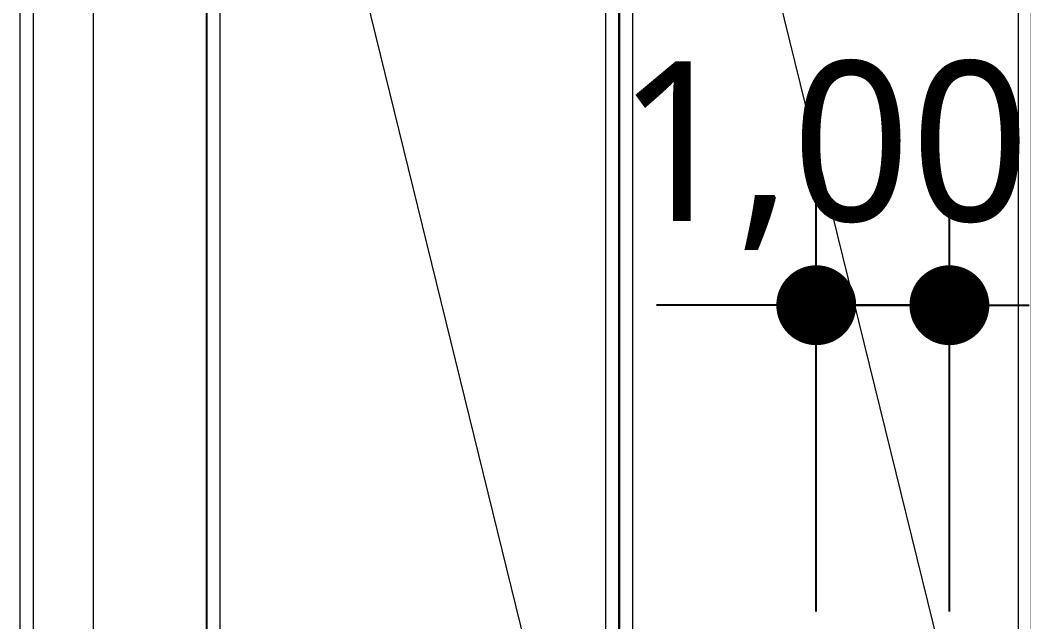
# Model space of a CAD drawing. Header units: millimetres. Extents: x 4739419 to 5837985, y 2291271 to 3446271.
# Drawn here: x 4931562 to 4939102, y 2416764 to 2421284 of the extents above; entities that cross this region are included whole.
import ezdxf

# ---------------------------------------------------------------- set-up
doc = ezdxf.new("R2010")
doc.units = ezdxf.units.MM
doc.layers.get('0').update_dxf_attribs({"color": 255})
for name, color, linetype, lineweight in [('A-DIMS', 9, 'Continuous', 25), ('XR-평면도$0$A-CNTL', 9, 'Continuous', 15), ('XR-평면도$0$A-ELEV-LIN3', 9, 'Continuous', 18)]:
    doc.layers.add(name, color=color, linetype=linetype, lineweight=lineweight)
doc.layers.add('XR-평면도$0$Parking_화물', color=9, linetype='Continuous')
doc.styles.add('맑은고딕', font='malgun.ttf')

# ---------------------------------------------------------------- blocks, each defined once
blk = doc.blocks.new('XR-평면도$0$중심선(210216)')
at = {"layer": 'XR-평면도$0$A-CNTL', "ltscale": 300}
blk.add_lwpolyline([(66000, 206000), (66000, -10000)], dxfattribs=at)
blk = doc.blocks.new('XR-평면도$0$주차구획_1')
at = {"layer": 'XR-평면도$0$A-ELEV-LIN3'}
blk.add_line((-5900, 1450), (5900, -1450), dxfattribs=at)
blk.add_lwpolyline([(-5900, 1450), (5900, 1450), (5900, -1450), (-5900, -1450)], close=True, dxfattribs=at)
at = {"layer": 'XR-평면도$0$Parking_화물'}
blk.add_lwpolyline([(-6000, 1550), (6000, 1550), (6000, -1550), (-6000, -1550)], close=True, dxfattribs=at)
blk = doc.blocks.new('XR-평면도$0$화물주차구획_1F(210411)')
at = {"xscale": -1}
for p in [(12150544, 770213.4), (12150544, 767113.4)]:
    blk.add_blockref('XR-평면도$0$주차구획_1', p, dxfattribs=at)
blk = doc.blocks.new('_CIDOT')
at = {"color": 0, "linetype": 'ByBlock'}
blk.add_line((2, 0), (-1, 0), dxfattribs=at)
at = {"color": 0, "linetype": 'ByBlock', "const_width": 0.5}
blk.add_lwpolyline([(-0.25, 0, 1), (0.25, 0, 1)], format="xyb", close=True, dxfattribs=at)

msp = doc.modelspace()

# ---------------------------------------------------------------- linework, layer by layer
at = {"layer": 'A-DIMS'}
for p, q in [((4937542.2, 2416842.4), (4937542.2, 2419942.2)), ((4938542.2, 2416842.4), (4938542.2, 2419942.2)), ((4936942.2, 2419142.2), (4936342.2, 2419142.2)), ((4937542.2, 2419142.2), (4938542.2, 2419142.2))]:
    msp.add_line(p, q, dxfattribs=at)
at = {"layer": 'XR-평면도$0$A-ELEV-LIN3'}
for points in [[(5001611.8, 2425791.2), (5001611.8, 2427291.2), (5000011.8, 2427291.2), (5000011.8, 2426391.2), (4987761.8, 2426391.2), (4987761.8, 2426991.2), (4986461.8, 2426991.2), (4986461.8, 2425291.2), (4987561.8, 2425291.2), (4987561.8, 2413991.2), (4931661.8, 2413991.2), (4931661.8, 2425291.2), (4932761.8, 2425291.2), (4932761.8, 2426991.2), (4931461.8, 2426991.2), (4931461.8, 2426391.2), (4921761.8, 2426391.2), (4921761.8, 2426991.2), (4920461.8, 2426991.2), (4920461.8, 2425291.2), (4921561.8, 2425291.2), (4921561.8, 2413991.2), (4881111.8, 2413991.2)], [(5001611.8, 2425791.2), (5001611.8, 2427291.2), (5000011.8, 2427291.2), (5000011.8, 2426391.2), (4987761.8, 2426391.2), (4987761.8, 2426991.2), (4986461.8, 2426991.2), (4986461.8, 2425291.2), (4987561.8, 2425291.2), (4987561.8, 2413991.2), (4931661.8, 2413991.2), (4931661.8, 2425291.2), (4932761.8, 2425291.2), (4932761.8, 2426991.2), (4931461.8, 2426991.2), (4931461.8, 2426391.2), (4921761.8, 2426391.2), (4921761.8, 2426991.2), (4920461.8, 2426991.2), (4920461.8, 2425291.2), (4921561.8, 2425291.2), (4921561.8, 2413991.2), (4881111.8, 2413991.2)], [(5001611.8, 2425791.2), (5001611.8, 2427291.2), (5000011.8, 2427291.2), (5000011.8, 2426391.2), (4987761.8, 2426391.2), (4987761.8, 2426991.2), (4986461.8, 2426991.2), (4986461.8, 2425291.2), (4987561.8, 2425291.2), (4987561.8, 2413991.2), (4931661.8, 2413991.2), (4931661.8, 2425291.2), (4932761.8, 2425291.2), (4932761.8, 2426991.2), (4931461.8, 2426991.2), (4931461.8, 2426391.2), (4921761.8, 2426391.2), (4921761.8, 2426991.2), (4920461.8, 2426991.2), (4920461.8, 2425291.2), (4921561.8, 2425291.2), (4921561.8, 2413991.2), (4881111.8, 2413991.2)], [(5001511.8, 2425791.2), (5001511.8, 2427191.2), (5000111.8, 2427191.2), (5000111.8, 2426291.2), (4987661.8, 2426291.2), (4987661.8, 2426891.2), (4986561.8, 2426891.2), (4986561.8, 2425391.2), (4987661.8, 2425391.2), (4987661.8, 2413891.2), (4931561.8, 2413891.2), (4931561.8, 2425391.2), (4932661.8, 2425391.2), (4932661.8, 2426891.2), (4931561.8, 2426891.2), (4931561.8, 2426291.2), (4921661.8, 2426291.2)], [(5001511.8, 2425791.2), (5001511.8, 2427191.2), (5000111.8, 2427191.2), (5000111.8, 2426291.2), (4987661.8, 2426291.2), (4987661.8, 2426891.2), (4986561.8, 2426891.2), (4986561.8, 2425391.2), (4987661.8, 2425391.2), (4987661.8, 2413891.2), (4931561.8, 2413891.2), (4931561.8, 2425391.2), (4932661.8, 2425391.2), (4932661.8, 2426891.2), (4931561.8, 2426891.2), (4931561.8, 2426291.2), (4921661.8, 2426291.2)]]:
    msp.add_lwpolyline(points, dxfattribs=at)

# ---------------------------------------------------------------- block references
at = {"color": 2, "rotation": 270}
msp.add_blockref('XR-평면도$0$화물주차구획_1F(210411)', (4167398.5, 14570585.2), dxfattribs=at)
msp.add_blockref('XR-평면도$0$화물주차구획_1F(210411)', (4167398.5, 14570585.2), dxfattribs=at)
msp.add_blockref('XR-평면도$0$화물주차구획_1F(210411)', (4167398.5, 14570585.2), dxfattribs=at)
at = {"layer": 'A-DIMS', "xscale": 600, "yscale": 600, "zscale": 600}
msp.add_blockref('_CIDOT', (4937542.2, 2419142.2), dxfattribs=at)
at = {"layer": 'A-DIMS', "xscale": 600, "yscale": 600, "zscale": 600, "rotation": 180}
msp.add_blockref('_CIDOT', (4938542.2, 2419142.2), dxfattribs=at)
at = {"layer": 'XR-평면도$0$A-CNTL'}
msp.add_blockref('XR-평면도$0$중심선(210216)', (4866111.8, 2336391.2), dxfattribs=at)

# ---------------------------------------------------------------- texts
at = {"layer": 'A-DIMS', "color": 0, "insert": (4938042.2, 2420266.1), "char_height": 1200, "attachment_point": 5, "style": '맑은고딕'}
msp.add_mtext('\\A1;1,000', dxfattribs=at)

doc.saveas('drawing.dxf')
